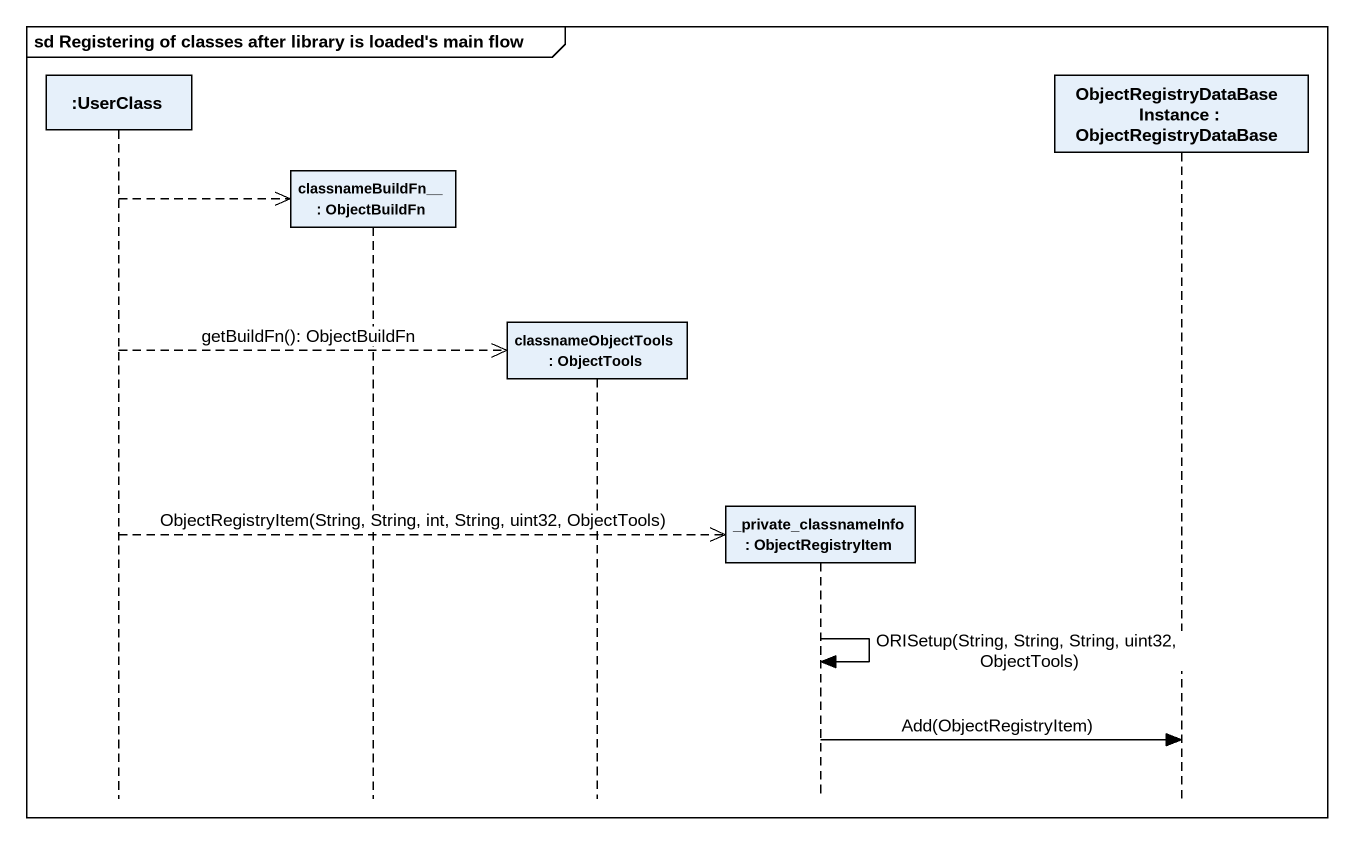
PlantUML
@startuml
mainframe sd Registering of classes after library is loaded's main flow
hide footbox
participant ":UserClass" as UserClass
participant "classnameBuildFn__ : ObjectBuildFn" as classnameBuildFn
participant "classnameObjectTools : ObjectTools" as classnameObjectTools
participant "_private_classnameInfo : ObjectRegistryItem" as private_classnameInfo
participant "ObjectRegistryDataBaseInstance : ObjectRegistryDataBase" as ObjectRegistryDataBaseInstan

UserClass -->> classnameBuildFn **
UserClass -->> classnameObjectTools ** : getBuildFn(): ObjectBuildFn
UserClass -->> private_classnameInfo ** : ObjectRegistryItem(String, String, int, String, uint32, ObjectTools)
private_classnameInfo -> private_classnameInfo : ORISetup(String, String, String, uint32, ObjectTools)
private_classnameInfo -> ObjectRegistryDataBaseInstan : Add(ObjectRegistryItem)
@enduml
